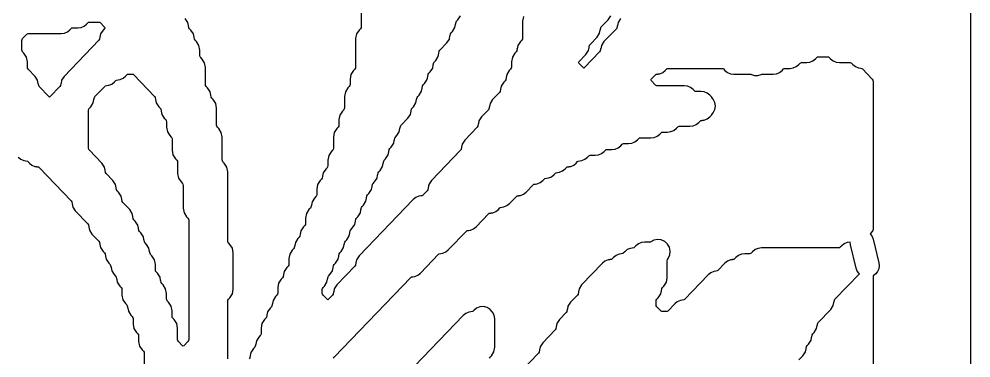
# Model space of a CAD drawing. Header units: millimetres. Extents: x 10 to 410, y 18 to 283.
# Drawn here: x 34.36 to 73.27, y 44.1 to 57.96 of the extents above; entities that cross this region are included whole.
import ezdxf

# ---------------------------------------------------------------- set-up
doc = ezdxf.new("R2010")
doc.units = ezdxf.units.MM
doc.layers.add('CUT', color=1, linetype='Continuous')

msp = doc.modelspace()

# ---------------------------------------------------------------- linework, layer by layer
at = {"layer": 'CUT'}
for points in [[(23.134, 24), (23.134, 21), (31.134, 21), (31.134, 24), (52.134, 24), (52.134, 21), (60.134, 21), (60.134, 24), (73.2679, 24), (73.2679, 144), (60.134, 144), (60.134, 147), (52.134, 147), (52.134, 144), (31.134, 144), (31.134, 147), (23.134, 147), (23.134, 144), (10, 144), (10, 24)], [(37.8547, 57.626), (37.8741, 57.5983), (37.8547, 57.5707), (37.7932, 57.5067), (37.6899, 57.347), (37.6652, 57.2194), (37.6629, 57.2198), (37.6452, 57.1282), (37.6205, 57.0901), (36.2011, 55.6124), (36.0978, 55.4527), (36.0731, 55.3251), (36.0708, 55.3255), (36.0531, 55.2339), (36.0285, 55.1958), (35.6348, 54.786), (35.6068, 54.765), (35.5789, 54.786), (35.1852, 55.1958), (35.1606, 55.2339), (35.1428, 55.3255), (35.1405, 55.3251), (35.1158, 55.4527), (35.0125, 55.6124), (34.7303, 55.9062), (34.7057, 55.9443), (34.6971, 55.9888), (34.6971, 56.2131), (34.6609, 56.3998), (34.5576, 56.5595), (34.5028, 56.6166), (34.4782, 56.6546), (34.4696, 56.6991), (34.4696, 57.0768), (34.4782, 57.1213), (34.5028, 57.1593), (34.6738, 57.3373), (34.6989, 57.3572), (34.7307, 57.3615), (36.0761, 57.3615), (36.2088, 57.3794), (36.3319, 57.4319), (36.4367, 57.5152), (36.4933, 57.5741), (36.5184, 57.594), (36.5502, 57.5983), (36.7584, 57.5983), (36.8911, 57.6162), (37.0142, 57.6687), (37.119, 57.7519), (37.1756, 57.8109), (37.2007, 57.8308), (37.2325, 57.8351), (37.6202, 57.8351), (37.6519, 57.8308), (37.6771, 57.8109)], [(38.4027, 55.4743), (38.4832, 55.4851), (38.6063, 55.5376), (38.7111, 55.6209), (38.7677, 55.6798), (38.7928, 55.6997), (38.8246, 55.704), (38.9848, 55.704), (39.0166, 55.6997), (39.0417, 55.6798), (39.8949, 54.7915), (39.9196, 54.7534), (39.9373, 54.6618), (39.9396, 54.6622), (39.9643, 54.5346), (40.0676, 54.375), (40.1224, 54.3179), (40.147, 54.2798), (40.1647, 54.1882), (40.1671, 54.1887), (40.1918, 54.0611), (40.295, 53.9014), (40.3498, 53.8443), (40.3744, 53.8063), (40.3831, 53.7617), (40.3831, 53.5374), (40.4192, 53.3507), (40.5225, 53.191), (40.5773, 53.134), (40.6019, 53.0959), (40.6105, 53.0514), (40.6105, 52.5902), (40.6467, 52.4036), (40.7499, 52.2439), (40.8047, 52.1868), (40.8293, 52.1488), (40.8379, 52.1042), (40.8379, 51.6431), (40.8741, 51.4564), (40.9773, 51.2967), (41.0321, 51.2397), (41.0568, 51.2016), (41.0654, 51.1571), (41.0654, 50.2224), (41.1015, 50.0357), (41.2048, 49.876), (41.2596, 49.819), (41.2842, 49.7809), (41.2928, 49.7364), (41.2928, 44.8598), (41.2842, 44.8153), (41.2596, 44.7772), (41.0933, 44.6042), (41.0654, 44.5832), (41.0374, 44.6042), (40.8712, 44.7772), (40.8466, 44.8153), (40.8379, 44.8598), (40.8379, 45.321), (40.8018, 45.5076), (40.6985, 45.6673), (40.6437, 45.7244), (40.6191, 45.7625), (40.6105, 45.807), (40.6105, 46.0313), (40.5743, 46.218), (40.4711, 46.3777), (40.4163, 46.4347), (40.3917, 46.4728), (40.3831, 46.5173), (40.3831, 46.7417), (40.3469, 46.9284), (40.2437, 47.088), (40.1888, 47.1451), (40.1642, 47.1832), (40.1465, 47.2748), (40.1442, 47.2743), (40.1195, 47.4019), (40.0162, 47.5616), (39.9614, 47.6187), (39.9368, 47.6567), (39.9282, 47.7013), (39.9282, 47.9256), (39.892, 48.1123), (39.7888, 48.272), (39.734, 48.329), (39.7094, 48.3671), (39.6916, 48.4587), (39.6893, 48.4583), (39.6646, 48.5859), (39.5613, 48.7456), (39.5065, 48.8026), (39.4819, 48.8407), (39.4642, 48.9323), (39.4619, 48.9318), (39.4371, 49.0594), (39.3339, 49.2191), (39.2791, 49.2762), (39.2545, 49.3143), (39.2367, 49.4059), (39.2344, 49.4054), (39.2097, 49.533), (39.1065, 49.6927), (39.0516, 49.7498), (39.027, 49.7878), (39.0093, 49.8794), (39.007, 49.879), (38.9823, 50.0066), (38.879, 50.1663), (38.5968, 50.4601), (38.5722, 50.4982), (38.5544, 50.5898), (38.5521, 50.5893), (38.5274, 50.7169), (38.4241, 50.8766), (38.3693, 50.9337), (38.3447, 50.9718), (38.327, 51.0634), (38.3247, 51.0629), (38.2999, 51.1905), (38.1967, 51.3502), (37.9144, 51.644), (37.8898, 51.6821), (37.8721, 51.7737), (37.8698, 51.7733), (37.8451, 51.9009), (37.7418, 52.0606), (37.2321, 52.5912), (37.2075, 52.6293), (37.1989, 52.6738), (37.1989, 54.2353), (37.2075, 54.2798), (37.2321, 54.3179), (37.2869, 54.375), (37.3902, 54.5346), (37.4149, 54.6622), (37.4172, 54.6618), (37.435, 54.7534), (37.4596, 54.7915), (37.8579, 55.2062), (37.883, 55.2262), (37.9481, 55.2349), (37.9478, 55.2375), (38.0283, 55.2484), (38.1514, 55.3008), (38.2562, 55.3841), (38.3128, 55.443), (38.3379, 55.4629), (38.403, 55.4717)]]:
    msp.add_lwpolyline(points, close=True, dxfattribs=at)
for points in [[(48.3435, 58.581), (48.3435, 57.6463), (48.3348, 57.6018), (48.3102, 57.5637), (48.2554, 57.5067), (48.1522, 57.347), (48.116, 57.1603), (48.116, 55.9888), (48.1074, 55.9443), (48.0828, 55.9062), (48.028, 55.8491), (47.9247, 55.6895), (47.8886, 55.5028), (47.8886, 55.2784), (47.88, 55.2339), (47.8553, 55.1958), (47.8005, 55.1388), (47.6973, 54.9791), (47.6611, 54.7924), (47.6611, 54.3313), (47.6525, 54.2868), (47.6279, 54.2487), (47.5731, 54.1916), (47.4699, 54.032), (47.4337, 53.8453), (47.4337, 53.6209), (47.4251, 53.5764), (47.4005, 53.5383), (47.3457, 53.4813), (47.2424, 53.3216), (47.2063, 53.1349), (47.2063, 52.6738), (47.1976, 52.6293), (47.173, 52.5912), (47.1182, 52.5341), (47.015, 52.3745), (46.9788, 52.1878), (46.9788, 51.9634), (46.9702, 51.9189), (46.9456, 51.8808), (46.8908, 51.8238), (46.7875, 51.6641), (46.7628, 51.5365), (46.7605, 51.5369), (46.7428, 51.4453), (46.7181, 51.4073), (46.6633, 51.3502), (46.5601, 51.1905), (46.5239, 51.0038), (46.5239, 50.7795), (46.5153, 50.735), (46.4907, 50.6969), (46.4359, 50.6398), (46.3327, 50.4802), (46.3079, 50.3526), (46.3056, 50.353), (46.2879, 50.2614), (46.2633, 50.2233), (46.2085, 50.1663), (46.1052, 50.0066), (46.0691, 49.8199), (46.0691, 49.5955), (46.0604, 49.551), (46.0358, 49.513), (45.981, 49.4559), (45.8778, 49.2962), (45.8531, 49.1686), (45.8507, 49.1691), (45.833, 49.0775), (45.8084, 49.0394), (45.7536, 48.9823), (45.6503, 48.8227), (45.6256, 48.695), (45.6233, 48.6955), (45.6056, 48.6039), (45.5809, 48.5658), (45.5261, 48.5088), (45.4229, 48.3491), (45.3867, 48.1624), (45.3867, 47.938), (45.3781, 47.8935), (45.3535, 47.8555), (45.2987, 47.7984), (45.1955, 47.6387), (45.1707, 47.5111), (45.1684, 47.5116), (45.1507, 47.42), (45.1261, 47.3819), (45.0713, 47.3248), (44.968, 47.1652), (44.9319, 46.9785), (44.9319, 46.7541), (44.9232, 46.7096), (44.8986, 46.6715), (44.8438, 46.6145), (44.7406, 46.4548), (44.7159, 46.3272), (44.7135, 46.3276), (44.6958, 46.236), (44.6712, 46.198), (44.6164, 46.1409), (44.5131, 45.9812), (44.4884, 45.8536), (44.4861, 45.8541), (44.4684, 45.7625), (44.4437, 45.7244), (44.3889, 45.6673), (44.2857, 45.5076), (44.2495, 45.321), (44.2495, 45.0966), (44.2409, 45.0521), (44.2163, 45.014), (44.1615, 44.957), (44.0583, 44.7973), (44.0335, 44.6697), (44.0312, 44.6701), (44.0135, 44.5785), (43.9889, 44.5405), (43.9341, 44.4834), (43.8308, 44.3237), (43.8061, 44.1961), (43.8038, 44.1966), (43.786, 44.1049), (43.7614, 44.0669)], [(42.8849, 44.0659), (42.8849, 46.4214), (42.8935, 46.4659), (42.9181, 46.5039), (42.9729, 46.561), (43.0762, 46.7207), (43.1123, 46.9074), (43.1123, 48.3992), (43.0762, 48.5859), (42.9729, 48.7456), (42.9181, 48.8026), (42.8935, 48.8407), (42.8849, 48.8852), (42.8849, 51.7142), (42.8487, 51.9009), (42.7455, 52.0606), (42.6907, 52.1176), (42.6661, 52.1557), (42.6575, 52.2002), (42.6575, 53.1349), (42.6213, 53.3216), (42.5181, 53.4813), (42.4632, 53.5383), (42.4386, 53.5764), (42.43, 53.6209), (42.43, 54.3188), (42.3939, 54.5055), (42.2906, 54.6652), (42.2358, 54.7223), (42.2112, 54.7603), (42.1935, 54.8519), (42.1911, 54.8515), (42.1664, 54.9791), (42.0632, 55.1388), (42.0084, 55.1958), (41.9838, 55.2339), (41.9751, 55.2784), (41.9751, 55.9764), (41.939, 56.163), (41.8357, 56.3227), (41.7809, 56.3798), (41.7563, 56.4178), (41.7477, 56.4624), (41.7477, 56.6867), (41.7115, 56.8734), (41.6083, 57.0331), (41.5535, 57.0901), (41.5289, 57.1282), (41.5111, 57.2198), (41.5088, 57.2194), (41.4841, 57.347), (41.3809, 57.5067), (41.326, 57.5637), (41.3014, 57.6018), (41.2837, 57.6934), (41.2814, 57.6929), (41.2567, 57.8205), (41.1534, 57.9802)], [(54.9754, 58.0573), (54.9392, 57.8706), (54.9392, 57.1727), (54.9306, 57.1282), (54.906, 57.0901), (54.8512, 57.0331), (54.7479, 56.8734), (54.7232, 56.7458), (54.7209, 56.7462), (54.7032, 56.6546), (54.6785, 56.6166), (54.6237, 56.5595), (54.5205, 56.3998), (54.4843, 56.2131), (54.4843, 55.9888), (54.4757, 55.9443), (54.4511, 55.9062), (54.3963, 55.8491), (54.2931, 55.6895), (54.2683, 55.5619), (54.266, 55.5623), (54.2483, 55.4707), (54.2237, 55.4326), (54.1689, 55.3756), (54.0656, 55.2159), (54.0409, 55.0883), (54.0386, 55.0887), (54.0208, 54.9971), (53.9962, 54.9591), (53.714, 54.6652), (53.6107, 54.5055), (53.586, 54.3779), (53.5837, 54.3784), (53.566, 54.2868), (53.5413, 54.2487), (53.2591, 53.9549), (53.1559, 53.7952), (53.1311, 53.6676), (53.1288, 53.668), (53.1111, 53.5764), (53.0865, 53.5383), (52.5768, 53.0077), (52.4735, 52.848), (52.4488, 52.7204), (52.4465, 52.7209), (52.4288, 52.6293), (52.4041, 52.5912), (51.2121, 51.3502), (51.1089, 51.1905), (51.0842, 51.0629), (51.0819, 51.0634), (51.0641, 50.9718), (51.0395, 50.9337), (50.8686, 50.7557), (50.8435, 50.7358), (50.7784, 50.727), (50.7787, 50.7245), (50.6982, 50.7136), (50.5751, 50.6611), (50.4703, 50.5779), (48.2554, 48.272), (48.1522, 48.1123), (48.1275, 47.9847), (48.1251, 47.9851), (48.1074, 47.8935), (48.0828, 47.8555), (47.3457, 47.088), (47.2424, 46.9284), (47.2177, 46.8008), (47.2154, 46.8012), (47.1976, 46.7096), (47.173, 46.6715), (47.0068, 46.4985), (46.9788, 46.4774), (46.9509, 46.4985), (46.7846, 46.6715), (46.76, 46.7096), (46.7514, 46.7541), (46.7514, 46.8949), (46.76, 46.9394), (46.7846, 46.9775), (46.8394, 47.0346), (46.9427, 47.1943), (46.9674, 47.3219), (46.9697, 47.3214), (46.9874, 47.413), (47.0121, 47.4511), (47.0669, 47.5081), (47.1701, 47.6678), (47.1948, 47.7954), (47.1971, 47.795), (47.2149, 47.8866), (47.2395, 47.9247), (47.2943, 47.9817), (47.3975, 48.1414), (47.4223, 48.269), (47.4246, 48.2686), (47.4423, 48.3602), (47.4669, 48.3982), (47.5217, 48.4553), (47.625, 48.615), (47.6497, 48.7426), (47.652, 48.7421), (47.6698, 48.8337), (47.6944, 48.8718), (47.7492, 48.9289), (47.8524, 49.0885), (47.8771, 49.2162), (47.8795, 49.2157), (47.8972, 49.3073), (47.9218, 49.3454), (47.9766, 49.4024), (48.0799, 49.5621), (48.1046, 49.6897), (48.1069, 49.6893), (48.1246, 49.7809), (48.1493, 49.819), (48.2041, 49.876), (48.3073, 50.0357), (48.332, 50.1633), (48.3343, 50.1629), (48.3521, 50.2545), (48.3767, 50.2925), (48.4315, 50.3496), (48.5347, 50.5093), (48.5595, 50.6369), (48.5618, 50.6364), (48.5795, 50.728), (48.6041, 50.7661), (48.6589, 50.8232), (48.7622, 50.9828), (48.7869, 51.1104), (48.7892, 51.11), (48.807, 51.2016), (48.8316, 51.2397), (48.8864, 51.2967), (48.9896, 51.4564), (49.0143, 51.584), (49.0167, 51.5836), (49.0344, 51.6752), (49.059, 51.7132), (49.1138, 51.7703), (49.2171, 51.93), (49.2418, 52.0576), (49.2441, 52.0571), (49.2618, 52.1488), (49.2865, 52.1868), (49.3413, 52.2439), (49.4445, 52.4036), (49.4692, 52.5312), (49.4715, 52.5307), (49.4893, 52.6223), (49.5139, 52.6604), (49.5687, 52.7174), (49.6719, 52.8771), (49.6967, 53.0047), (49.699, 53.0043), (49.7167, 53.0959), (49.7413, 53.134), (49.7961, 53.191), (49.8994, 53.3507), (49.9241, 53.4783), (49.9264, 53.4779), (49.9442, 53.5695), (49.9688, 53.6075), (50.251, 53.9014), (50.3543, 54.0611), (50.379, 54.1887), (50.3813, 54.1882), (50.399, 54.2798), (50.4237, 54.3179), (50.4785, 54.375), (50.5817, 54.5346), (50.6064, 54.6622), (50.6087, 54.6618), (50.6265, 54.7534), (50.6511, 54.7915), (50.7059, 54.8485), (50.8091, 55.0082), (50.8339, 55.1358), (50.8362, 55.1354), (50.8539, 55.227), (50.8785, 55.265), (50.9333, 55.3221), (51.0366, 55.4818), (51.0613, 55.6094), (51.0636, 55.6089), (51.0814, 55.7005), (51.106, 55.7386), (51.1608, 55.7957), (51.264, 55.9554), (51.2887, 56.083), (51.2911, 56.0825), (51.3088, 56.1741), (51.3334, 56.2122), (51.3882, 56.2692), (51.4915, 56.4289), (51.5162, 56.5565), (51.5185, 56.5561), (51.5362, 56.6477), (51.5609, 56.6858), (51.8431, 56.9796), (51.9463, 57.1393), (51.9711, 57.2669), (51.9734, 57.2664), (51.9911, 57.3581), (52.0157, 57.3961), (52.0705, 57.4532), (52.1738, 57.6129), (52.1985, 57.7405), (52.2008, 57.74), (52.2186, 57.8316), (52.2432, 57.8697), (52.298, 57.9268), (52.4012, 58.0864)], [(58.9451, 57.9802), (58.8419, 57.8205), (58.8171, 57.6929), (58.8148, 57.6934), (58.7971, 57.6018), (58.7725, 57.5637), (58.2628, 57.0331), (58.1595, 56.8734), (58.1348, 56.7458), (58.1325, 56.7462), (58.1148, 56.6546), (58.0901, 56.6166), (57.469, 55.9699), (57.4411, 55.9489), (57.4131, 55.9699), (57.2402, 56.1499), (57.2208, 56.1776), (57.2402, 56.2052), (57.5291, 56.506), (57.6323, 56.6657), (57.6571, 56.7933), (57.6594, 56.7929), (57.6771, 56.8845), (57.7017, 56.9225), (57.984, 57.2164), (58.0872, 57.3761), (58.1119, 57.5037), (58.1143, 57.5032), (58.132, 57.5948), (58.1566, 57.6329), (58.4389, 57.9268), (58.5421, 58.0864)], [(47.2149, 44.098), (47.2395, 44.1361), (50.3671, 47.3922), (50.3922, 47.4122), (50.4573, 47.421), (50.457, 47.4235), (50.5375, 47.4344), (50.6606, 47.4869), (50.7654, 47.5701), (51.5043, 48.3394), (51.5294, 48.3593), (51.5945, 48.3681), (51.5942, 48.3707), (51.6747, 48.3816), (51.7978, 48.434), (51.9026, 48.5173), (52.6415, 49.2865), (52.6666, 49.3065), (52.7317, 49.3153), (52.7314, 49.3178), (52.8119, 49.3287), (52.935, 49.3812), (53.0398, 49.4644), (53.5513, 49.9969), (53.5764, 50.0168), (53.6415, 50.0256), (53.6412, 50.0282), (53.7216, 50.0391), (53.8448, 50.0915), (53.9496, 50.1748), (54.0062, 50.2337), (54.0313, 50.2536), (54.0964, 50.2624), (54.096, 50.265), (54.1765, 50.2758), (54.2997, 50.3283), (54.4045, 50.4116), (54.6885, 50.7073), (54.7136, 50.7272), (54.7787, 50.736), (54.7784, 50.7385), (54.8588, 50.7494), (54.982, 50.8019), (55.0868, 50.8851), (55.3708, 51.1808), (55.3959, 51.2008), (55.461, 51.2096), (55.4607, 51.2121), (55.5412, 51.223), (55.6643, 51.2755), (55.7691, 51.3587), (55.8257, 51.4176), (55.8508, 51.4376), (55.9159, 51.4464), (55.9156, 51.4489), (55.996, 51.4598), (56.1192, 51.5122), (56.224, 51.5955), (56.2806, 51.6544), (56.3057, 51.6744), (56.3708, 51.6831), (56.3704, 51.6857), (56.4509, 51.6966), (56.5741, 51.749), (56.6789, 51.8323), (56.7355, 51.8912), (56.7606, 51.9111), (56.8257, 51.9199), (56.8253, 51.9225), (56.9058, 51.9333), (57.0289, 51.9858), (57.1338, 52.0691), (57.1903, 52.128), (57.2155, 52.1479), (57.2805, 52.1567), (57.2802, 52.1593), (57.3607, 52.1701), (57.4838, 52.2226), (57.5886, 52.3059), (57.6452, 52.3648), (57.6703, 52.3847), (57.7021, 52.389), (57.9104, 52.389), (58.043, 52.4069), (58.1661, 52.4594), (58.271, 52.5426), (58.3275, 52.6016), (58.3527, 52.6215), (58.3844, 52.6258), (58.5927, 52.6258), (58.7253, 52.6437), (58.8485, 52.6962), (58.9533, 52.7794), (59.0099, 52.8383), (59.035, 52.8583), (59.0668, 52.8626), (59.275, 52.8626), (59.4076, 52.8805), (59.5308, 52.933), (59.6356, 53.0162), (59.6922, 53.0751), (59.7173, 53.0951), (59.7491, 53.0994), (60.1848, 53.0994), (60.3174, 53.1173), (60.4405, 53.1697), (60.5454, 53.253), (60.6019, 53.3119), (60.6271, 53.3319), (60.6588, 53.3362), (60.8671, 53.3362), (60.9997, 53.3541), (61.1229, 53.4065), (61.2277, 53.4898), (61.2843, 53.5487), (61.3094, 53.5686), (61.3412, 53.5729), (61.7768, 53.5729), (61.9095, 53.5909), (62.0326, 53.6433), (62.1374, 53.7266), (62.194, 53.7855), (62.2191, 53.8054), (62.2842, 53.8142), (62.2839, 53.8168), (62.3644, 53.8276), (62.4875, 53.8801), (62.5923, 53.9634), (62.6722, 54.0465), (62.6697, 54.0489), (62.7354, 54.1195), (62.8004, 54.254), (62.8227, 54.4017), (62.8004, 54.5494), (62.7354, 54.6839), (62.6697, 54.7545), (62.6722, 54.7569), (62.5923, 54.84), (62.4875, 54.9233), (62.3644, 54.9757), (62.2317, 54.9937), (62.0235, 54.9937), (61.9917, 54.998), (61.9666, 55.0179), (61.91, 55.0768), (61.8052, 55.1601), (61.682, 55.2125), (61.5494, 55.2304), (60.4314, 55.2304), (60.3996, 55.2347), (60.3745, 55.2547), (60.1969, 55.4396), (60.1775, 55.4672), (60.1969, 55.4949), (60.3745, 55.6798), (60.3996, 55.6997), (60.4647, 55.7085), (60.4644, 55.7111), (60.5448, 55.7219), (60.668, 55.7744), (60.7728, 55.8577), (60.8294, 55.9166), (60.8545, 55.9365), (60.8863, 55.9408), (63.0935, 55.9408), (63.1252, 55.9365), (63.1504, 55.9166), (63.2069, 55.8577), (63.3117, 55.7744), (63.4349, 55.7219), (63.5675, 55.704), (64.2307, 55.704), (64.2631, 55.6996), (64.2957, 55.6857), (64.4248, 55.6502), (64.5586, 55.6502), (64.6877, 55.6857), (64.7204, 55.6996), (64.7528, 55.704), (65.1884, 55.704), (65.3211, 55.7219), (65.4442, 55.7744), (65.549, 55.8577), (65.6056, 55.9166), (65.6307, 55.9365), (65.6625, 55.9408), (65.8708, 55.9408), (66.0034, 55.9587), (66.1265, 56.0112), (66.2314, 56.0944), (66.2879, 56.1533), (66.3131, 56.1733), (66.3448, 56.1776), (66.5531, 56.1776), (66.6857, 56.1955), (66.8089, 56.248), (66.9137, 56.3312), (66.9703, 56.3901), (66.9954, 56.4101), (67.0272, 56.4144), (67.4148, 56.4144), (67.4466, 56.4101), (67.4717, 56.3901), (67.5283, 56.3312), (67.6331, 56.248), (67.7562, 56.1955), (67.8889, 56.1776), (68.3246, 56.1776), (68.3564, 56.1733), (68.3815, 56.1533), (68.4381, 56.0944), (68.5429, 56.0112), (68.666, 55.9587), (68.7465, 55.9478), (68.7461, 55.9453), (68.8112, 55.9365), (68.8364, 55.9166), (69.2347, 55.5018), (69.2593, 55.4638), (69.2679, 55.4193), (69.2679, 49.3588), (69.2593, 49.3143), (69.2347, 49.2762), (69.1409, 49.1785), (69.1522, 49.1695), (69.2264, 49.0685), (69.2719, 48.9517), (69.5066, 47.9965), (69.5204, 47.872), (69.5015, 47.7481), (69.4511, 47.6334), (69.3728, 47.5356), (69.2718, 47.4614), (69.2679, 47.4599), (69.2679, 38.9402)], [(34.322, 52.3059), (34.4269, 52.2226), (34.55, 52.1701), (34.6305, 52.1593), (34.6301, 52.1567), (34.6952, 52.1479), (34.7203, 52.128), (34.7769, 52.0691), (34.8817, 51.9858), (35.0049, 51.9333), (35.0853, 51.9225), (35.085, 51.9199), (35.1501, 51.9111), (35.1752, 51.8912), (36.4833, 50.5293), (36.508, 50.4912), (36.5257, 50.3996), (36.528, 50.4001), (36.5527, 50.2725), (36.656, 50.1128), (37.1657, 49.5822), (37.1903, 49.5441), (37.208, 49.4525), (37.2103, 49.4529), (37.2351, 49.3253), (37.3383, 49.1657), (37.6205, 48.8718), (37.6452, 48.8337), (37.6629, 48.7421), (37.6652, 48.7426), (37.6899, 48.615), (37.7932, 48.4553), (37.848, 48.3982), (37.8726, 48.3602), (37.8903, 48.2686), (37.8927, 48.269), (37.9174, 48.1414), (38.0206, 47.9817), (38.0754, 47.9247), (38.1, 47.8866), (38.1178, 47.795), (38.1201, 47.7954), (38.1448, 47.6678), (38.2481, 47.5081), (38.3029, 47.4511), (38.3275, 47.413), (38.3452, 47.3214), (38.3475, 47.3219), (38.3723, 47.1943), (38.4755, 47.0346), (38.5303, 46.9775), (38.5549, 46.9394), (38.5635, 46.8949), (38.5635, 46.6706), (38.5997, 46.4839), (38.7029, 46.3242), (38.7577, 46.2672), (38.7824, 46.2291), (38.8001, 46.1375), (38.8024, 46.1379), (38.8271, 46.0103), (38.9304, 45.8506), (38.9852, 45.7936), (39.0098, 45.7555), (39.0184, 45.711), (39.0184, 45.4866), (39.0546, 45.3), (39.1578, 45.1403), (39.2126, 45.0832), (39.2372, 45.0452), (39.2459, 45.0007), (39.2459, 44.7763), (39.282, 44.5896), (39.3853, 44.4299), (39.4401, 44.3729), (39.4647, 44.3348), (39.4733, 44.2903), (39.4733, 43.8291)], [(66.2314, 44.0183), (66.3993, 44.1931), (66.5025, 44.3528), (66.5272, 44.4804), (66.5295, 44.48), (66.5473, 44.5716), (66.5719, 44.6097), (66.6267, 44.6667), (66.73, 44.8264), (66.7547, 44.954), (66.757, 44.9535), (66.7747, 45.0452), (66.7993, 45.0832), (66.8541, 45.1403), (66.9574, 45.3), (66.9821, 45.4276), (66.9844, 45.4271), (67.0022, 45.5187), (67.0268, 45.5568), (67.5365, 46.0874), (67.6397, 46.2471), (67.6644, 46.3747), (67.6667, 46.3743), (67.6845, 46.4659), (67.7091, 46.5039), (68.7051, 47.5409), (68.6941, 47.5497), (68.6199, 47.6507), (68.5744, 47.7675), (68.3397, 48.7227), (68.3273, 48.835), (68.2111, 48.8193), (68.088, 48.7668), (67.9832, 48.6836), (67.9266, 48.6247), (67.9015, 48.6047), (67.8697, 48.6004), (64.7047, 48.6004), (64.5721, 48.5825), (64.4489, 48.53), (64.3441, 48.4468), (64.2876, 48.3879), (64.2624, 48.3679), (64.2307, 48.3636), (64.0224, 48.3636), (63.8898, 48.3457), (63.7666, 48.2933), (63.6618, 48.21), (63.6052, 48.1511), (63.5801, 48.1311), (63.515, 48.1224), (63.5154, 48.1198), (63.4349, 48.1089), (63.3117, 48.0565), (63.2069, 47.9732), (62.9229, 47.6775), (62.8978, 47.6576), (62.8327, 47.6488), (62.833, 47.6462), (62.7526, 47.6354), (62.6294, 47.5829), (62.5246, 47.4996), (61.5583, 46.4936), (61.5332, 46.4736), (61.4681, 46.4648), (61.4684, 46.4623), (61.3879, 46.4514), (61.2648, 46.399), (61.16, 46.3157), (60.876, 46.02), (60.8508, 46.0001), (60.8191, 45.9958), (60.6588, 45.9958), (60.6271, 46.0001), (60.6019, 46.02), (60.431, 46.198), (60.4064, 46.236), (60.3978, 46.2805), (60.3978, 46.4214), (60.4064, 46.4659), (60.431, 46.5039), (60.4858, 46.561), (60.5891, 46.7207), (60.6138, 46.8483), (60.6161, 46.8478), (60.6338, 46.9394), (60.6585, 46.9775), (60.7133, 47.0346), (60.8165, 47.1943), (60.8527, 47.3809), (60.8527, 48.0789), (60.8613, 48.1234), (60.8943, 48.1745), (60.9575, 48.3169), (60.9738, 48.4719), (60.9416, 48.6243), (60.864, 48.7594), (60.7486, 48.8641), (60.6066, 48.9282), (60.4517, 48.9455), (60.2991, 48.9142), (60.1755, 48.8443), (60.1691, 48.8416), (60.1367, 48.8372), (59.9285, 48.8372), (59.7958, 48.8193), (59.6727, 48.7668), (59.5679, 48.6836), (59.5113, 48.6247), (59.4862, 48.6047), (59.4211, 48.5959), (59.4214, 48.5934), (59.341, 48.5825), (59.2178, 48.53), (59.113, 48.4468), (59.0564, 48.3879), (59.0313, 48.3679), (58.9662, 48.3591), (58.9666, 48.3566), (58.8861, 48.3457), (58.7629, 48.2933), (58.6581, 48.21), (58.6015, 48.1511), (58.5764, 48.1311), (58.5113, 48.1224), (58.5117, 48.1198), (58.4312, 48.1089), (58.3081, 48.0565), (58.2033, 47.9732), (57.353, 47.088), (57.2498, 46.9284), (57.2251, 46.8008), (57.2227, 46.8012), (57.205, 46.7096), (57.1804, 46.6715), (56.8981, 46.3777), (56.7949, 46.218), (56.7702, 46.0904), (56.7679, 46.0908), (56.7501, 45.9992), (56.7255, 45.9612), (56.4433, 45.6673), (56.34, 45.5076), (56.3153, 45.38), (56.313, 45.3805), (56.2952, 45.2889), (56.2706, 45.2508), (55.7609, 44.7202), (55.6577, 44.5605), (55.633, 44.4329), (55.6307, 44.4333), (55.6129, 44.3417), (55.5883, 44.3037), (54.5076, 43.1786)], [(53.5832, 44.098), (53.6078, 44.1361), (53.6626, 44.1931), (53.7659, 44.3528), (53.802, 44.5395), (53.802, 45.7006), (53.7801, 45.8469), (53.7164, 45.9805), (53.6163, 46.0895), (53.4887, 46.1644), (53.3448, 46.1988), (53.1971, 46.1895), (53.0586, 46.1373), (52.9414, 46.047), (52.9155, 46.02), (52.8904, 46.0001), (52.8253, 45.9913), (52.8257, 45.9887), (52.7452, 45.9779), (52.6221, 45.9254), (52.5172, 45.8421), (50.5298, 43.773)]]:
    msp.add_lwpolyline(points, dxfattribs=at)

doc.saveas('drawing.dxf')
